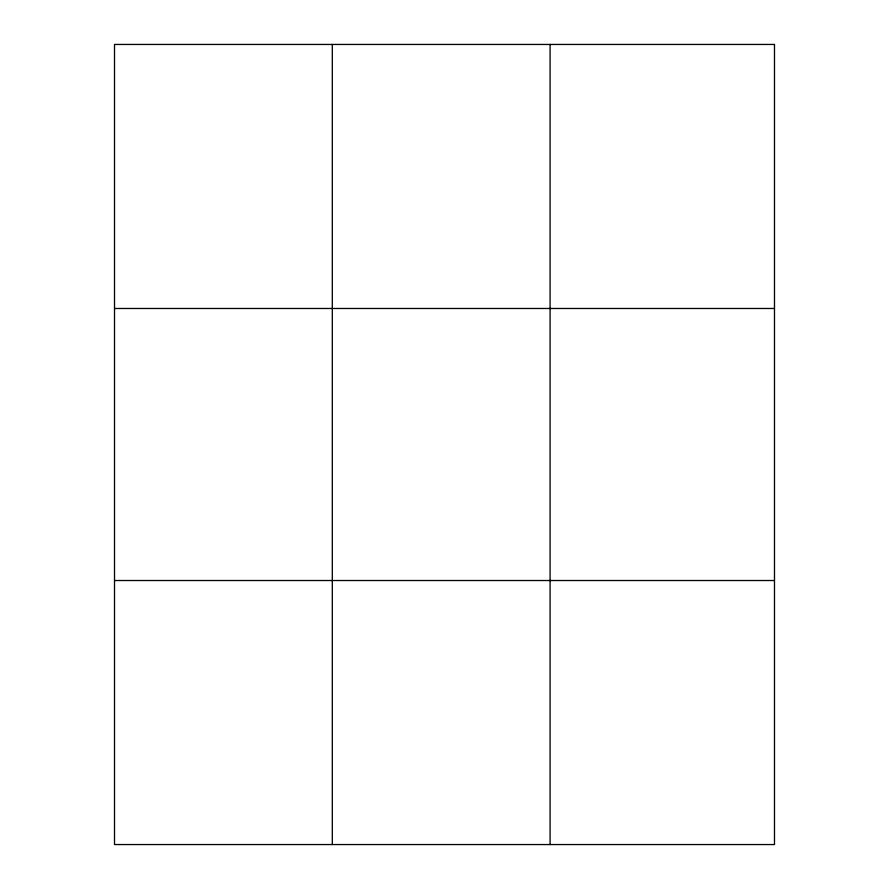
<?xml version="1.0" encoding="UTF-8"?>
<svg xmlns="http://www.w3.org/2000/svg" width="889" height="889" viewBox="0 0 889 889"><rect width="100%" height="100%" fill="white"/><g stroke="black" fill="none" stroke-linecap="round" stroke-linejoin="round"><path stroke-width="1.33" d="M332.308 844.55L332.308 44.45M550.091 844.55L550.091 44.45M114.514 308.483L774.486 308.483M114.514 580.517L774.486 580.517M774.486 44.45L774.486 844.55L114.514 844.55L114.514 44.45L774.486 44.45"/></g></svg>
